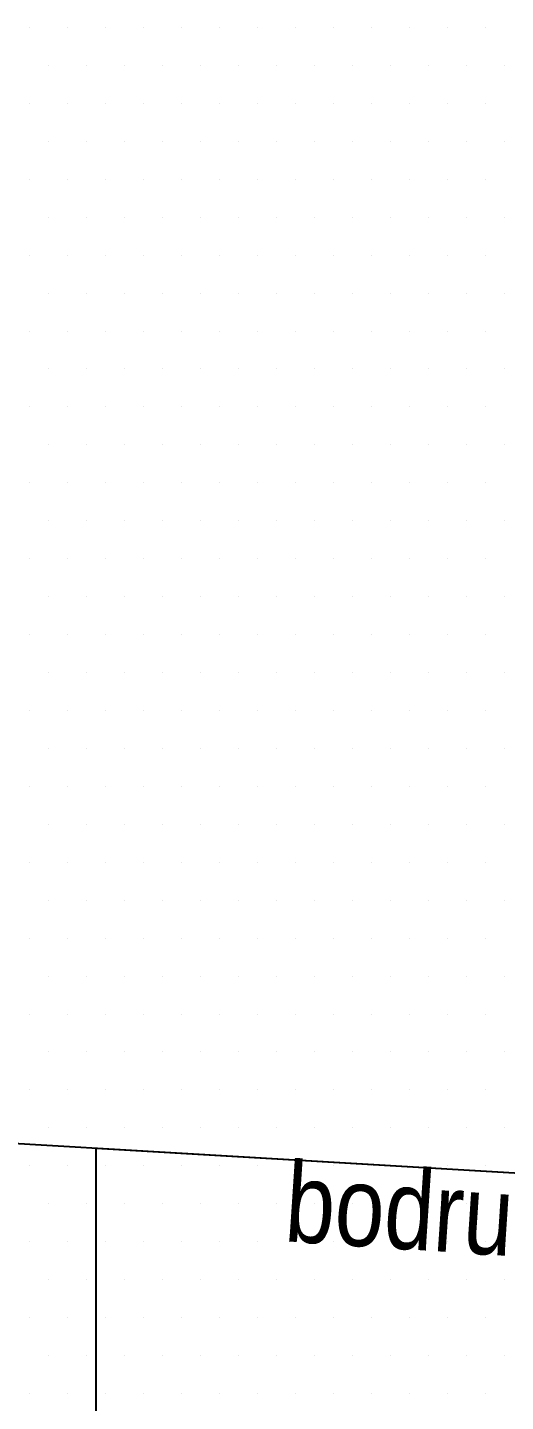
# Model space of a CAD drawing. Header units: millimetres. Extents: x 43168.9 to 43194.6, y -25545.1 to -25543.4.
# Drawn here: x 43171.4571 to 43171.5051, y -25543.8202 to -25543.6822 of the extents above; entities that cross this region are included whole.
import ezdxf

# ---------------------------------------------------------------- set-up
doc = ezdxf.new("R2010")
doc.units = ezdxf.units.MM
doc.header["$LTSCALE"] = 200
doc.linetypes.add('DASHDOT', pattern=[1, 0.5, -0.25, 0, -0.25])
doc.linetypes.add('HIDDEN2', pattern=[0.1875, 0.125, -0.0625])
doc.layers.add('cim_sgh', color=7, linetype='Continuous', true_color=0x248f00)
for name, color, linetype in [('izd.tas.alt_sgh', 214, 'HIDDEN2'), ('yapi-yaklasma_sgh', 41, 'DASHDOT'), ('yazi-genel_sgh', 7, 'Continuous')]:
    doc.layers.add(name, color=color, linetype=linetype)
doc.styles.add('text2', font='arial.ttf')

msp = doc.modelspace()

# ---------------------------------------------------------------- linework, layer by layer
at = {"layer": 'cim_sgh'}
for p, q in [((43171.45734, -25543.68223), (43171.45734, -25543.68223)), ((43171.46115, -25543.68223), (43171.46115, -25543.68223)), ((43171.46496, -25543.68223), (43171.46496, -25543.68223)), ((43171.46877, -25543.68223), (43171.46877, -25543.68223)), ((43171.47258, -25543.68223), (43171.47258, -25543.68223)), ((43171.47639, -25543.68223), (43171.47639, -25543.68223)), ((43171.4802, -25543.68223), (43171.4802, -25543.68223)), ((43171.48401, -25543.68223), (43171.48401, -25543.68223)), ((43171.48782, -25543.68223), (43171.48782, -25543.68223)), ((43171.49163, -25543.68223), (43171.49163, -25543.68223)), ((43171.49544, -25543.68223), (43171.49544, -25543.68223)), ((43171.49925, -25543.68223), (43171.49925, -25543.68223)), ((43171.50306, -25543.68223), (43171.50306, -25543.68223)), ((43171.45925, -25543.68604), (43171.45925, -25543.68604)), ((43171.46306, -25543.68604), (43171.46306, -25543.68604)), ((43171.46687, -25543.68604), (43171.46687, -25543.68604)), ((43171.47068, -25543.68604), (43171.47068, -25543.68604)), ((43171.47449, -25543.68604), (43171.47449, -25543.68604)), ((43171.4783, -25543.68604), (43171.4783, -25543.68604)), ((43171.48211, -25543.68604), (43171.48211, -25543.68604)), ((43171.48592, -25543.68604), (43171.48592, -25543.68604)), ((43171.48973, -25543.68604), (43171.48973, -25543.68604)), ((43171.49354, -25543.68604), (43171.49354, -25543.68604)), ((43171.49735, -25543.68604), (43171.49735, -25543.68604)), ((43171.50116, -25543.68604), (43171.50116, -25543.68604)), ((43171.50497, -25543.68604), (43171.50497, -25543.68604)), ((43171.45734, -25543.68985), (43171.45734, -25543.68985)), ((43171.46115, -25543.68985), (43171.46115, -25543.68985)), ((43171.46496, -25543.68985), (43171.46496, -25543.68985)), ((43171.46877, -25543.68985), (43171.46877, -25543.68985)), ((43171.47258, -25543.68985), (43171.47258, -25543.68985)), ((43171.47639, -25543.68985), (43171.47639, -25543.68985)), ((43171.4802, -25543.68985), (43171.4802, -25543.68985)), ((43171.48401, -25543.68985), (43171.48401, -25543.68985)), ((43171.48782, -25543.68985), (43171.48782, -25543.68985)), ((43171.49163, -25543.68985), (43171.49163, -25543.68985)), ((43171.49544, -25543.68985), (43171.49544, -25543.68985)), ((43171.49925, -25543.68985), (43171.49925, -25543.68985)), ((43171.50306, -25543.68985), (43171.50306, -25543.68985)), ((43171.45925, -25543.69366), (43171.45925, -25543.69366)), ((43171.46306, -25543.69366), (43171.46306, -25543.69366)), ((43171.46687, -25543.69366), (43171.46687, -25543.69366)), ((43171.47068, -25543.69366), (43171.47068, -25543.69366)), ((43171.47449, -25543.69366), (43171.47449, -25543.69366)), ((43171.4783, -25543.69366), (43171.4783, -25543.69366)), ((43171.48211, -25543.69366), (43171.48211, -25543.69366)), ((43171.48592, -25543.69366), (43171.48592, -25543.69366)), ((43171.48973, -25543.69366), (43171.48973, -25543.69366)), ((43171.49354, -25543.69366), (43171.49354, -25543.69366)), ((43171.49735, -25543.69366), (43171.49735, -25543.69366)), ((43171.50116, -25543.69366), (43171.50116, -25543.69366)), ((43171.50497, -25543.69366), (43171.50497, -25543.69366)), ((43171.45734, -25543.69747), (43171.45734, -25543.69747)), ((43171.46115, -25543.69747), (43171.46115, -25543.69747)), ((43171.46496, -25543.69747), (43171.46496, -25543.69747)), ((43171.46877, -25543.69747), (43171.46877, -25543.69747)), ((43171.47258, -25543.69747), (43171.47258, -25543.69747)), ((43171.47639, -25543.69747), (43171.47639, -25543.69747)), ((43171.4802, -25543.69747), (43171.4802, -25543.69747)), ((43171.48401, -25543.69747), (43171.48401, -25543.69747)), ((43171.48782, -25543.69747), (43171.48782, -25543.69747)), ((43171.49163, -25543.69747), (43171.49163, -25543.69747)), ((43171.49544, -25543.69747), (43171.49544, -25543.69747)), ((43171.49925, -25543.69747), (43171.49925, -25543.69747)), ((43171.50306, -25543.69747), (43171.50306, -25543.69747)), ((43171.45925, -25543.70128), (43171.45925, -25543.70128)), ((43171.46306, -25543.70128), (43171.46306, -25543.70128)), ((43171.46687, -25543.70128), (43171.46687, -25543.70128)), ((43171.47068, -25543.70128), (43171.47068, -25543.70128)), ((43171.47449, -25543.70128), (43171.47449, -25543.70128)), ((43171.4783, -25543.70128), (43171.4783, -25543.70128)), ((43171.48211, -25543.70128), (43171.48211, -25543.70128)), ((43171.48592, -25543.70128), (43171.48592, -25543.70128)), ((43171.48973, -25543.70128), (43171.48973, -25543.70128)), ((43171.49354, -25543.70128), (43171.49354, -25543.70128)), ((43171.49735, -25543.70128), (43171.49735, -25543.70128)), ((43171.50116, -25543.70128), (43171.50116, -25543.70128)), ((43171.50497, -25543.70128), (43171.50497, -25543.70128)), ((43171.45734, -25543.70509), (43171.45734, -25543.70509)), ((43171.46115, -25543.70509), (43171.46115, -25543.70509)), ((43171.46496, -25543.70509), (43171.46496, -25543.70509)), ((43171.46877, -25543.70509), (43171.46877, -25543.70509)), ((43171.47258, -25543.70509), (43171.47258, -25543.70509)), ((43171.47639, -25543.70509), (43171.47639, -25543.70509)), ((43171.4802, -25543.70509), (43171.4802, -25543.70509)), ((43171.48401, -25543.70509), (43171.48401, -25543.70509)), ((43171.48782, -25543.70509), (43171.48782, -25543.70509)), ((43171.49163, -25543.70509), (43171.49163, -25543.70509)), ((43171.49544, -25543.70509), (43171.49544, -25543.70509)), ((43171.49925, -25543.70509), (43171.49925, -25543.70509)), ((43171.50306, -25543.70509), (43171.50306, -25543.70509)), ((43171.45925, -25543.7089), (43171.45925, -25543.7089)), ((43171.46306, -25543.7089), (43171.46306, -25543.7089)), ((43171.46687, -25543.7089), (43171.46687, -25543.7089)), ((43171.47068, -25543.7089), (43171.47068, -25543.7089)), ((43171.47449, -25543.7089), (43171.47449, -25543.7089)), ((43171.4783, -25543.7089), (43171.4783, -25543.7089)), ((43171.48211, -25543.7089), (43171.48211, -25543.7089)), ((43171.48592, -25543.7089), (43171.48592, -25543.7089)), ((43171.48973, -25543.7089), (43171.48973, -25543.7089)), ((43171.49354, -25543.7089), (43171.49354, -25543.7089)), ((43171.49735, -25543.7089), (43171.49735, -25543.7089)), ((43171.50116, -25543.7089), (43171.50116, -25543.7089)), ((43171.50497, -25543.7089), (43171.50497, -25543.7089)), ((43171.45734, -25543.71271), (43171.45734, -25543.71271)), ((43171.46115, -25543.71271), (43171.46115, -25543.71271)), ((43171.46496, -25543.71271), (43171.46496, -25543.71271)), ((43171.46877, -25543.71271), (43171.46877, -25543.71271)), ((43171.47258, -25543.71271), (43171.47258, -25543.71271)), ((43171.47639, -25543.71271), (43171.47639, -25543.71271)), ((43171.4802, -25543.71271), (43171.4802, -25543.71271)), ((43171.48401, -25543.71271), (43171.48401, -25543.71271)), ((43171.48782, -25543.71271), (43171.48782, -25543.71271)), ((43171.49163, -25543.71271), (43171.49163, -25543.71271)), ((43171.49544, -25543.71271), (43171.49544, -25543.71271)), ((43171.49925, -25543.71271), (43171.49925, -25543.71271)), ((43171.50306, -25543.71271), (43171.50306, -25543.71271)), ((43171.45925, -25543.71652), (43171.45925, -25543.71652)), ((43171.46306, -25543.71652), (43171.46306, -25543.71652)), ((43171.46687, -25543.71652), (43171.46687, -25543.71652)), ((43171.47068, -25543.71652), (43171.47068, -25543.71652)), ((43171.47449, -25543.71652), (43171.47449, -25543.71652)), ((43171.4783, -25543.71652), (43171.4783, -25543.71652)), ((43171.48211, -25543.71652), (43171.48211, -25543.71652)), ((43171.48592, -25543.71652), (43171.48592, -25543.71652)), ((43171.48973, -25543.71652), (43171.48973, -25543.71652)), ((43171.49354, -25543.71652), (43171.49354, -25543.71652)), ((43171.49735, -25543.71652), (43171.49735, -25543.71652)), ((43171.50116, -25543.71652), (43171.50116, -25543.71652)), ((43171.50497, -25543.71652), (43171.50497, -25543.71652)), ((43171.45734, -25543.72033), (43171.45734, -25543.72033)), ((43171.46115, -25543.72033), (43171.46115, -25543.72033)), ((43171.46496, -25543.72033), (43171.46496, -25543.72033)), ((43171.46877, -25543.72033), (43171.46877, -25543.72033)), ((43171.47258, -25543.72033), (43171.47258, -25543.72033)), ((43171.47639, -25543.72033), (43171.47639, -25543.72033)), ((43171.4802, -25543.72033), (43171.4802, -25543.72033)), ((43171.48401, -25543.72033), (43171.48401, -25543.72033)), ((43171.48782, -25543.72033), (43171.48782, -25543.72033)), ((43171.49163, -25543.72033), (43171.49163, -25543.72033)), ((43171.49544, -25543.72033), (43171.49544, -25543.72033)), ((43171.49925, -25543.72033), (43171.49925, -25543.72033)), ((43171.50306, -25543.72033), (43171.50306, -25543.72033)), ((43171.45925, -25543.72414), (43171.45925, -25543.72414)), ((43171.46306, -25543.72414), (43171.46306, -25543.72414)), ((43171.46687, -25543.72414), (43171.46687, -25543.72414)), ((43171.47068, -25543.72414), (43171.47068, -25543.72414)), ((43171.47449, -25543.72414), (43171.47449, -25543.72414)), ((43171.4783, -25543.72414), (43171.4783, -25543.72414)), ((43171.48211, -25543.72414), (43171.48211, -25543.72414)), ((43171.48592, -25543.72414), (43171.48592, -25543.72414)), ((43171.48973, -25543.72414), (43171.48973, -25543.72414)), ((43171.49354, -25543.72414), (43171.49354, -25543.72414)), ((43171.49735, -25543.72414), (43171.49735, -25543.72414)), ((43171.50116, -25543.72414), (43171.50116, -25543.72414)), ((43171.50497, -25543.72414), (43171.50497, -25543.72414)), ((43171.45734, -25543.72795), (43171.45734, -25543.72795)), ((43171.46115, -25543.72795), (43171.46115, -25543.72795)), ((43171.46496, -25543.72795), (43171.46496, -25543.72795)), ((43171.46877, -25543.72795), (43171.46877, -25543.72795)), ((43171.47258, -25543.72795), (43171.47258, -25543.72795)), ((43171.47639, -25543.72795), (43171.47639, -25543.72795)), ((43171.4802, -25543.72795), (43171.4802, -25543.72795)), ((43171.48401, -25543.72795), (43171.48401, -25543.72795)), ((43171.48782, -25543.72795), (43171.48782, -25543.72795)), ((43171.49163, -25543.72795), (43171.49163, -25543.72795)), ((43171.49544, -25543.72795), (43171.49544, -25543.72795)), ((43171.49925, -25543.72795), (43171.49925, -25543.72795)), ((43171.50306, -25543.72795), (43171.50306, -25543.72795)), ((43171.45925, -25543.73176), (43171.45925, -25543.73176)), ((43171.46306, -25543.73176), (43171.46306, -25543.73176)), ((43171.46687, -25543.73176), (43171.46687, -25543.73176)), ((43171.47068, -25543.73176), (43171.47068, -25543.73176)), ((43171.47449, -25543.73176), (43171.47449, -25543.73176)), ((43171.4783, -25543.73176), (43171.4783, -25543.73176)), ((43171.48211, -25543.73176), (43171.48211, -25543.73176)), ((43171.48592, -25543.73176), (43171.48592, -25543.73176)), ((43171.48973, -25543.73176), (43171.48973, -25543.73176)), ((43171.49354, -25543.73176), (43171.49354, -25543.73176)), ((43171.49735, -25543.73176), (43171.49735, -25543.73176)), ((43171.50116, -25543.73176), (43171.50116, -25543.73176)), ((43171.50497, -25543.73176), (43171.50497, -25543.73176)), ((43171.45734, -25543.73557), (43171.45734, -25543.73557)), ((43171.46115, -25543.73557), (43171.46115, -25543.73557)), ((43171.46496, -25543.73557), (43171.46496, -25543.73557)), ((43171.46877, -25543.73557), (43171.46877, -25543.73557)), ((43171.47258, -25543.73557), (43171.47258, -25543.73557)), ((43171.47639, -25543.73557), (43171.47639, -25543.73557)), ((43171.4802, -25543.73557), (43171.4802, -25543.73557)), ((43171.48401, -25543.73557), (43171.48401, -25543.73557)), ((43171.48782, -25543.73557), (43171.48782, -25543.73557)), ((43171.49163, -25543.73557), (43171.49163, -25543.73557)), ((43171.49544, -25543.73557), (43171.49544, -25543.73557)), ((43171.49925, -25543.73557), (43171.49925, -25543.73557)), ((43171.50306, -25543.73557), (43171.50306, -25543.73557)), ((43171.45925, -25543.73938), (43171.45925, -25543.73938)), ((43171.46306, -25543.73938), (43171.46306, -25543.73938)), ((43171.46687, -25543.73938), (43171.46687, -25543.73938)), ((43171.47068, -25543.73938), (43171.47068, -25543.73938)), ((43171.47449, -25543.73938), (43171.47449, -25543.73938)), ((43171.4783, -25543.73938), (43171.4783, -25543.73938)), ((43171.48211, -25543.73938), (43171.48211, -25543.73938)), ((43171.48592, -25543.73938), (43171.48592, -25543.73938)), ((43171.48973, -25543.73938), (43171.48973, -25543.73938)), ((43171.49354, -25543.73938), (43171.49354, -25543.73938)), ((43171.49735, -25543.73938), (43171.49735, -25543.73938)), ((43171.50116, -25543.73938), (43171.50116, -25543.73938)), ((43171.50497, -25543.73938), (43171.50497, -25543.73938)), ((43171.45734, -25543.74319), (43171.45734, -25543.74319)), ((43171.46115, -25543.74319), (43171.46115, -25543.74319)), ((43171.46496, -25543.74319), (43171.46496, -25543.74319)), ((43171.46877, -25543.74319), (43171.46877, -25543.74319)), ((43171.47258, -25543.74319), (43171.47258, -25543.74319)), ((43171.47639, -25543.74319), (43171.47639, -25543.74319)), ((43171.4802, -25543.74319), (43171.4802, -25543.74319)), ((43171.48401, -25543.74319), (43171.48401, -25543.74319)), ((43171.48782, -25543.74319), (43171.48782, -25543.74319)), ((43171.49163, -25543.74319), (43171.49163, -25543.74319)), ((43171.49544, -25543.74319), (43171.49544, -25543.74319)), ((43171.49925, -25543.74319), (43171.49925, -25543.74319)), ((43171.50306, -25543.74319), (43171.50306, -25543.74319)), ((43171.45925, -25543.747), (43171.45925, -25543.747)), ((43171.46306, -25543.747), (43171.46306, -25543.747)), ((43171.46687, -25543.747), (43171.46687, -25543.747)), ((43171.47068, -25543.747), (43171.47068, -25543.747)), ((43171.47449, -25543.747), (43171.47449, -25543.747)), ((43171.4783, -25543.747), (43171.4783, -25543.747)), ((43171.48211, -25543.747), (43171.48211, -25543.747)), ((43171.48592, -25543.747), (43171.48592, -25543.747)), ((43171.48973, -25543.747), (43171.48973, -25543.747)), ((43171.49354, -25543.747), (43171.49354, -25543.747)), ((43171.49735, -25543.747), (43171.49735, -25543.747)), ((43171.50116, -25543.747), (43171.50116, -25543.747)), ((43171.50497, -25543.747), (43171.50497, -25543.747)), ((43171.45734, -25543.75081), (43171.45734, -25543.75081)), ((43171.46115, -25543.75081), (43171.46115, -25543.75081)), ((43171.46496, -25543.75081), (43171.46496, -25543.75081)), ((43171.46877, -25543.75081), (43171.46877, -25543.75081)), ((43171.47258, -25543.75081), (43171.47258, -25543.75081)), ((43171.47639, -25543.75081), (43171.47639, -25543.75081)), ((43171.4802, -25543.75081), (43171.4802, -25543.75081)), ((43171.48401, -25543.75081), (43171.48401, -25543.75081)), ((43171.48782, -25543.75081), (43171.48782, -25543.75081)), ((43171.49163, -25543.75081), (43171.49163, -25543.75081)), ((43171.49544, -25543.75081), (43171.49544, -25543.75081)), ((43171.49925, -25543.75081), (43171.49925, -25543.75081)), ((43171.50306, -25543.75081), (43171.50306, -25543.75081)), ((43171.45925, -25543.75462), (43171.45925, -25543.75462)), ((43171.46306, -25543.75462), (43171.46306, -25543.75462)), ((43171.46687, -25543.75462), (43171.46687, -25543.75462)), ((43171.47068, -25543.75462), (43171.47068, -25543.75462)), ((43171.47449, -25543.75462), (43171.47449, -25543.75462)), ((43171.4783, -25543.75462), (43171.4783, -25543.75462)), ((43171.48211, -25543.75462), (43171.48211, -25543.75462)), ((43171.48592, -25543.75462), (43171.48592, -25543.75462)), ((43171.48973, -25543.75462), (43171.48973, -25543.75462)), ((43171.49354, -25543.75462), (43171.49354, -25543.75462)), ((43171.49735, -25543.75462), (43171.49735, -25543.75462)), ((43171.50116, -25543.75462), (43171.50116, -25543.75462)), ((43171.50497, -25543.75462), (43171.50497, -25543.75462)), ((43171.45734, -25543.75843), (43171.45734, -25543.75843)), ((43171.46115, -25543.75843), (43171.46115, -25543.75843)), ((43171.46496, -25543.75843), (43171.46496, -25543.75843)), ((43171.46877, -25543.75843), (43171.46877, -25543.75843)), ((43171.47258, -25543.75843), (43171.47258, -25543.75843)), ((43171.47639, -25543.75843), (43171.47639, -25543.75843)), ((43171.4802, -25543.75843), (43171.4802, -25543.75843)), ((43171.48401, -25543.75843), (43171.48401, -25543.75843)), ((43171.48782, -25543.75843), (43171.48782, -25543.75843)), ((43171.49163, -25543.75843), (43171.49163, -25543.75843)), ((43171.49544, -25543.75843), (43171.49544, -25543.75843)), ((43171.49925, -25543.75843), (43171.49925, -25543.75843)), ((43171.50306, -25543.75843), (43171.50306, -25543.75843)), ((43171.45925, -25543.76224), (43171.45925, -25543.76224)), ((43171.46306, -25543.76224), (43171.46306, -25543.76224)), ((43171.46687, -25543.76224), (43171.46687, -25543.76224)), ((43171.47068, -25543.76224), (43171.47068, -25543.76224)), ((43171.47449, -25543.76224), (43171.47449, -25543.76224)), ((43171.4783, -25543.76224), (43171.4783, -25543.76224)), ((43171.48211, -25543.76224), (43171.48211, -25543.76224)), ((43171.48592, -25543.76224), (43171.48592, -25543.76224)), ((43171.48973, -25543.76224), (43171.48973, -25543.76224)), ((43171.49354, -25543.76224), (43171.49354, -25543.76224)), ((43171.49735, -25543.76224), (43171.49735, -25543.76224)), ((43171.50116, -25543.76224), (43171.50116, -25543.76224)), ((43171.50497, -25543.76224), (43171.50497, -25543.76224)), ((43171.45734, -25543.76605), (43171.45734, -25543.76605)), ((43171.46115, -25543.76605), (43171.46115, -25543.76605)), ((43171.46496, -25543.76605), (43171.46496, -25543.76605)), ((43171.46877, -25543.76605), (43171.46877, -25543.76605)), ((43171.47258, -25543.76605), (43171.47258, -25543.76605)), ((43171.47639, -25543.76605), (43171.47639, -25543.76605)), ((43171.4802, -25543.76605), (43171.4802, -25543.76605)), ((43171.48401, -25543.76605), (43171.48401, -25543.76605)), ((43171.48782, -25543.76605), (43171.48782, -25543.76605)), ((43171.49163, -25543.76605), (43171.49163, -25543.76605)), ((43171.49544, -25543.76605), (43171.49544, -25543.76605)), ((43171.49925, -25543.76605), (43171.49925, -25543.76605)), ((43171.50306, -25543.76605), (43171.50306, -25543.76605)), ((43171.45925, -25543.76986), (43171.45925, -25543.76986)), ((43171.46306, -25543.76986), (43171.46306, -25543.76986)), ((43171.46687, -25543.76986), (43171.46687, -25543.76986)), ((43171.47068, -25543.76986), (43171.47068, -25543.76986)), ((43171.47449, -25543.76986), (43171.47449, -25543.76986)), ((43171.4783, -25543.76986), (43171.4783, -25543.76986)), ((43171.48211, -25543.76986), (43171.48211, -25543.76986)), ((43171.48592, -25543.76986), (43171.48592, -25543.76986)), ((43171.48973, -25543.76986), (43171.48973, -25543.76986)), ((43171.49354, -25543.76986), (43171.49354, -25543.76986)), ((43171.49735, -25543.76986), (43171.49735, -25543.76986)), ((43171.50116, -25543.76986), (43171.50116, -25543.76986)), ((43171.50497, -25543.76986), (43171.50497, -25543.76986)), ((43171.45734, -25543.77367), (43171.45734, -25543.77367)), ((43171.46115, -25543.77367), (43171.46115, -25543.77367)), ((43171.46496, -25543.77367), (43171.46496, -25543.77367)), ((43171.46877, -25543.77367), (43171.46877, -25543.77367)), ((43171.47258, -25543.77367), (43171.47258, -25543.77367)), ((43171.47639, -25543.77367), (43171.47639, -25543.77367)), ((43171.4802, -25543.77367), (43171.4802, -25543.77367)), ((43171.48401, -25543.77367), (43171.48401, -25543.77367)), ((43171.48782, -25543.77367), (43171.48782, -25543.77367)), ((43171.49163, -25543.77367), (43171.49163, -25543.77367)), ((43171.49544, -25543.77367), (43171.49544, -25543.77367)), ((43171.49925, -25543.77367), (43171.49925, -25543.77367)), ((43171.50306, -25543.77367), (43171.50306, -25543.77367)), ((43171.45925, -25543.77748), (43171.45925, -25543.77748)), ((43171.46306, -25543.77748), (43171.46306, -25543.77748)), ((43171.46687, -25543.77748), (43171.46687, -25543.77748)), ((43171.47068, -25543.77748), (43171.47068, -25543.77748)), ((43171.47449, -25543.77748), (43171.47449, -25543.77748)), ((43171.4783, -25543.77748), (43171.4783, -25543.77748)), ((43171.48211, -25543.77748), (43171.48211, -25543.77748)), ((43171.48592, -25543.77748), (43171.48592, -25543.77748)), ((43171.48973, -25543.77748), (43171.48973, -25543.77748)), ((43171.49354, -25543.77748), (43171.49354, -25543.77748)), ((43171.49735, -25543.77748), (43171.49735, -25543.77748)), ((43171.50116, -25543.77748), (43171.50116, -25543.77748)), ((43171.50497, -25543.77748), (43171.50497, -25543.77748)), ((43171.45734, -25543.78129), (43171.45734, -25543.78129)), ((43171.46115, -25543.78129), (43171.46115, -25543.78129)), ((43171.46496, -25543.78129), (43171.46496, -25543.78129)), ((43171.46877, -25543.78129), (43171.46877, -25543.78129)), ((43171.47258, -25543.78129), (43171.47258, -25543.78129)), ((43171.47639, -25543.78129), (43171.47639, -25543.78129)), ((43171.4802, -25543.78129), (43171.4802, -25543.78129)), ((43171.48401, -25543.78129), (43171.48401, -25543.78129)), ((43171.48782, -25543.78129), (43171.48782, -25543.78129)), ((43171.49163, -25543.78129), (43171.49163, -25543.78129)), ((43171.49544, -25543.78129), (43171.49544, -25543.78129)), ((43171.49925, -25543.78129), (43171.49925, -25543.78129)), ((43171.50306, -25543.78129), (43171.50306, -25543.78129)), ((43171.45925, -25543.7851), (43171.45925, -25543.7851)), ((43171.46306, -25543.7851), (43171.46306, -25543.7851)), ((43171.46687, -25543.7851), (43171.46687, -25543.7851)), ((43171.47068, -25543.7851), (43171.47068, -25543.7851)), ((43171.47449, -25543.7851), (43171.47449, -25543.7851)), ((43171.4783, -25543.7851), (43171.4783, -25543.7851)), ((43171.48211, -25543.7851), (43171.48211, -25543.7851)), ((43171.48592, -25543.7851), (43171.48592, -25543.7851)), ((43171.48973, -25543.7851), (43171.48973, -25543.7851)), ((43171.49354, -25543.7851), (43171.49354, -25543.7851)), ((43171.49735, -25543.7851), (43171.49735, -25543.7851)), ((43171.50116, -25543.7851), (43171.50116, -25543.7851)), ((43171.50497, -25543.7851), (43171.50497, -25543.7851)), ((43171.45734, -25543.78891), (43171.45734, -25543.78891)), ((43171.46115, -25543.78891), (43171.46115, -25543.78891)), ((43171.46496, -25543.78891), (43171.46496, -25543.78891)), ((43171.46877, -25543.78891), (43171.46877, -25543.78891)), ((43171.47258, -25543.78891), (43171.47258, -25543.78891)), ((43171.47639, -25543.78891), (43171.47639, -25543.78891)), ((43171.4802, -25543.78891), (43171.4802, -25543.78891)), ((43171.48401, -25543.78891), (43171.48401, -25543.78891)), ((43171.48782, -25543.78891), (43171.48782, -25543.78891)), ((43171.49163, -25543.78891), (43171.49163, -25543.78891)), ((43171.49544, -25543.78891), (43171.49544, -25543.78891)), ((43171.49925, -25543.78891), (43171.49925, -25543.78891)), ((43171.50306, -25543.78891), (43171.50306, -25543.78891)), ((43171.45925, -25543.79272), (43171.45925, -25543.79272)), ((43171.46306, -25543.79272), (43171.46306, -25543.79272)), ((43171.46687, -25543.79272), (43171.46687, -25543.79272)), ((43171.47068, -25543.79272), (43171.47068, -25543.79272)), ((43171.47449, -25543.79272), (43171.47449, -25543.79272)), ((43171.4783, -25543.79272), (43171.4783, -25543.79272)), ((43171.48211, -25543.79272), (43171.48211, -25543.79272)), ((43171.48592, -25543.79272), (43171.48592, -25543.79272)), ((43171.48973, -25543.79272), (43171.48973, -25543.79272)), ((43171.49354, -25543.79272), (43171.49354, -25543.79272)), ((43171.49735, -25543.79272), (43171.49735, -25543.79272)), ((43171.50116, -25543.79272), (43171.50116, -25543.79272)), ((43171.50497, -25543.79272), (43171.50497, -25543.79272)), ((43171.45734, -25543.79653), (43171.45734, -25543.79653)), ((43171.46115, -25543.79653), (43171.46115, -25543.79653)), ((43171.46496, -25543.79653), (43171.46496, -25543.79653)), ((43171.46877, -25543.79653), (43171.46877, -25543.79653)), ((43171.47258, -25543.79653), (43171.47258, -25543.79653)), ((43171.47639, -25543.79653), (43171.47639, -25543.79653)), ((43171.4802, -25543.79653), (43171.4802, -25543.79653)), ((43171.48401, -25543.79653), (43171.48401, -25543.79653)), ((43171.48782, -25543.79653), (43171.48782, -25543.79653)), ((43171.49163, -25543.79653), (43171.49163, -25543.79653)), ((43171.49544, -25543.79653), (43171.49544, -25543.79653)), ((43171.49925, -25543.79653), (43171.49925, -25543.79653)), ((43171.50306, -25543.79653), (43171.50306, -25543.79653)), ((43171.45925, -25543.80034), (43171.45925, -25543.80034)), ((43171.46306, -25543.80034), (43171.46306, -25543.80034)), ((43171.46687, -25543.80034), (43171.46687, -25543.80034)), ((43171.47068, -25543.80034), (43171.47068, -25543.80034)), ((43171.47449, -25543.80034), (43171.47449, -25543.80034)), ((43171.4783, -25543.80034), (43171.4783, -25543.80034)), ((43171.48211, -25543.80034), (43171.48211, -25543.80034)), ((43171.48592, -25543.80034), (43171.48592, -25543.80034)), ((43171.48973, -25543.80034), (43171.48973, -25543.80034)), ((43171.49354, -25543.80034), (43171.49354, -25543.80034)), ((43171.49735, -25543.80034), (43171.49735, -25543.80034)), ((43171.50116, -25543.80034), (43171.50116, -25543.80034)), ((43171.50497, -25543.80034), (43171.50497, -25543.80034)), ((43171.45734, -25543.80415), (43171.45734, -25543.80415)), ((43171.46115, -25543.80415), (43171.46115, -25543.80415)), ((43171.46496, -25543.80415), (43171.46496, -25543.80415)), ((43171.46877, -25543.80415), (43171.46877, -25543.80415)), ((43171.47258, -25543.80415), (43171.47258, -25543.80415)), ((43171.47639, -25543.80415), (43171.47639, -25543.80415)), ((43171.4802, -25543.80415), (43171.4802, -25543.80415)), ((43171.48401, -25543.80415), (43171.48401, -25543.80415)), ((43171.48782, -25543.80415), (43171.48782, -25543.80415)), ((43171.49163, -25543.80415), (43171.49163, -25543.80415)), ((43171.49544, -25543.80415), (43171.49544, -25543.80415)), ((43171.49925, -25543.80415), (43171.49925, -25543.80415)), ((43171.50306, -25543.80415), (43171.50306, -25543.80415)), ((43171.45925, -25543.80796), (43171.45925, -25543.80796)), ((43171.46306, -25543.80796), (43171.46306, -25543.80796)), ((43171.46687, -25543.80796), (43171.46687, -25543.80796)), ((43171.47068, -25543.80796), (43171.47068, -25543.80796)), ((43171.47449, -25543.80796), (43171.47449, -25543.80796)), ((43171.4783, -25543.80796), (43171.4783, -25543.80796)), ((43171.48211, -25543.80796), (43171.48211, -25543.80796)), ((43171.48592, -25543.80796), (43171.48592, -25543.80796)), ((43171.48973, -25543.80796), (43171.48973, -25543.80796)), ((43171.49354, -25543.80796), (43171.49354, -25543.80796)), ((43171.49735, -25543.80796), (43171.49735, -25543.80796)), ((43171.50116, -25543.80796), (43171.50116, -25543.80796)), ((43171.50497, -25543.80796), (43171.50497, -25543.80796)), ((43171.45734, -25543.81177), (43171.45734, -25543.81177)), ((43171.46115, -25543.81177), (43171.46115, -25543.81177)), ((43171.46496, -25543.81177), (43171.46496, -25543.81177)), ((43171.46877, -25543.81177), (43171.46877, -25543.81177)), ((43171.47258, -25543.81177), (43171.47258, -25543.81177)), ((43171.47639, -25543.81177), (43171.47639, -25543.81177)), ((43171.4802, -25543.81177), (43171.4802, -25543.81177)), ((43171.48401, -25543.81177), (43171.48401, -25543.81177)), ((43171.48782, -25543.81177), (43171.48782, -25543.81177)), ((43171.49163, -25543.81177), (43171.49163, -25543.81177)), ((43171.49544, -25543.81177), (43171.49544, -25543.81177)), ((43171.49925, -25543.81177), (43171.49925, -25543.81177)), ((43171.50306, -25543.81177), (43171.50306, -25543.81177)), ((43171.45925, -25543.81558), (43171.45925, -25543.81558)), ((43171.46306, -25543.81558), (43171.46306, -25543.81558)), ((43171.46687, -25543.81558), (43171.46687, -25543.81558)), ((43171.47068, -25543.81558), (43171.47068, -25543.81558)), ((43171.47449, -25543.81558), (43171.47449, -25543.81558)), ((43171.4783, -25543.81558), (43171.4783, -25543.81558)), ((43171.48211, -25543.81558), (43171.48211, -25543.81558)), ((43171.48592, -25543.81558), (43171.48592, -25543.81558)), ((43171.48973, -25543.81558), (43171.48973, -25543.81558)), ((43171.49354, -25543.81558), (43171.49354, -25543.81558)), ((43171.49735, -25543.81558), (43171.49735, -25543.81558)), ((43171.50116, -25543.81558), (43171.50116, -25543.81558)), ((43171.50497, -25543.81558), (43171.50497, -25543.81558)), ((43171.45734, -25543.81939), (43171.45734, -25543.81939)), ((43171.46115, -25543.81939), (43171.46115, -25543.81939)), ((43171.46496, -25543.81939), (43171.46496, -25543.81939)), ((43171.46877, -25543.81939), (43171.46877, -25543.81939)), ((43171.47258, -25543.81939), (43171.47258, -25543.81939)), ((43171.47639, -25543.81939), (43171.47639, -25543.81939)), ((43171.4802, -25543.81939), (43171.4802, -25543.81939)), ((43171.48401, -25543.81939), (43171.48401, -25543.81939)), ((43171.48782, -25543.81939), (43171.48782, -25543.81939)), ((43171.49163, -25543.81939), (43171.49163, -25543.81939)), ((43171.49544, -25543.81939), (43171.49544, -25543.81939)), ((43171.49925, -25543.81939), (43171.49925, -25543.81939)), ((43171.50306, -25543.81939), (43171.50306, -25543.81939))]:
    msp.add_line(p, q, dxfattribs=at)
at = {"layer": 'izd.tas.alt_sgh'}
msp.add_line((43171.424, -25543.79238), (43172.27645, -25543.84291), dxfattribs=at)
at = {"layer": 'yapi-yaklasma_sgh'}
for p, q in [((43171.464, -25543.79476), (43172.27777, -25543.84307)), ((43171.464, -25544.78759), (43171.464, -25543.79476)), ((43171.464, -25543.79476), (43172.27777, -25543.84307)), ((43171.464, -25544.78759), (43171.464, -25543.79476))]:
    msp.add_line(p, q, dxfattribs=at)

# ---------------------------------------------------------------- texts
at = {"layer": 'yazi-genel_sgh', "style": 'text2', "width": 0.8}
msp.add_text('bodrum kat izi', height=0.008, rotation=356.23, dxfattribs=at).set_placement((43171.48278, -25543.8041))

doc.saveas('drawing.dxf')
